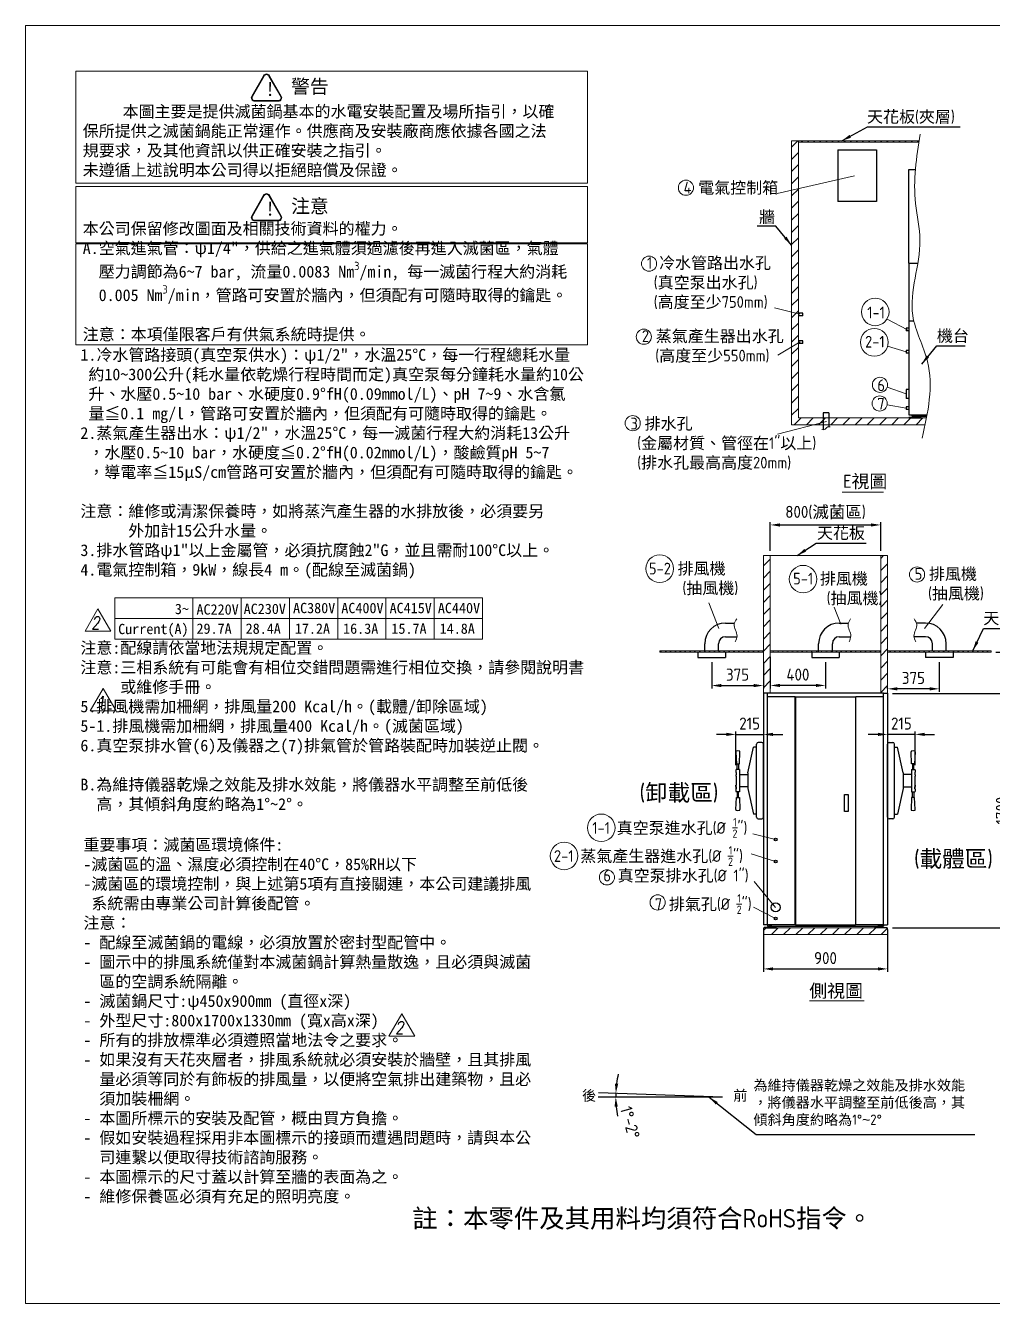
# Model space of a CAD drawing. Header units: millimetres. Extents: x -406921 to 13185, y -22195 to 9270.
# Drawn here: x 0 to 7009, y 0 to 9270 of the extents above; entities that cross this region are included whole.
import ezdxf

# ---------------------------------------------------------------- set-up
doc = ezdxf.new("R2010")
doc.units = ezdxf.units.MM
doc.header["$MEASUREMENT"] = 0
doc.linetypes.add('CENTER2', pattern=[28.575, 19.05, -3.175, 3.175, -3.175])
doc.linetypes.add('HIDDEN', pattern=[9.525, 6.35, -3.175])
doc.layers.get('0').update_dxf_attribs({"lineweight": 25})
for name, color, linetype, lineweight in [('D', 3, 'Continuous', 13), ('F', 7, 'Continuous', 15), ('H', 2, 'HIDDEN', 15), ('S', 4, 'Continuous', 15), ('T', 4, 'Continuous', 15)]:
    doc.layers.add(name, color=color, linetype=linetype, lineweight=lineweight)
doc.styles.get("Standard").update_dxf_attribs({"font": 'KAIU.TTF'})
doc.styles.add('STU25', font='isocp2.shx')
doc.styles.add('Text', font='romans.shx', dxfattribs={"width": 0.8, "oblique": 10})
doc.dimstyles.new('STU25', dxfattribs={"dimscale": 35, "dimtxt": 2.5, "dimasz": 2, "dimexe": 0.6, "dimexo": 1, "dimgap": 1, "dimtad": 1, "dimdsep": 46, "dimtxsty": 'STU25', "dimcen": 2, "dimazin": 2, "dimtfac": 1, "dimtmove": 0, "dimatfit": 3, "dimfxl": 0, "dimtolj": 1, "dimtzin": 0, "dimarcsym": 0})
doc.dimstyles.new('STU25$7', dxfattribs={"dimscale": 35, "dimtxt": 2.5, "dimasz": 2, "dimexe": 1.25, "dimexo": 0.625, "dimgap": 1, "dimtad": 0, "dimdec": 4, "dimdsep": 46, "dimtxsty": 'STU25', "dimcen": 2.5, "dimazin": 2, "dimtfac": 1, "dimtdec": 4, "dimtmove": 0, "dimatfit": 3, "dimfxl": 0, "dimtolj": 1, "dimtzin": 0, "dimarcsym": 0})
pattern_1 = [(45, (223609.99, 23058.05), (-17.6776695, 17.6776695), [])]
pattern_2 = [(45, (223609.99, 23058.05), (-44.194174, 44.194174), [])]

# ---------------------------------------------------------------- blocks, each defined once
blk = doc.blocks.new('*D9')
at = {"layer": 'D', "color": 0, "linetype": 'Continuous', "lineweight": -2}
for start, end in [(167.6431, 172.82155), (178, 180), (185.17845, 190.3569)]:
    blk.add_arc((5053.2, 1497.2), 774.8, start, end, dxfattribs=at)
at = {"layer": 'D', "color": 0}
for points in [[(4272.9, 1595), (4296.1, 1593.1), (4278.9, 1524.2)], [(4293.2, 1427.8), (4269.9, 1426.8), (4278.4, 1497.2)]]:
    blk.add_solid(points, dxfattribs=at)
at = {"layer": 'Defpoints', "color": 0}
for p in [(4152.2, 1497.2), (4152.7, 1528.7), (4278.6, 1515.2), (5053.2, 1497.2), (5053.2, 1497.2)]:
    blk.add_point(p, dxfattribs=at)
at = {"layer": 'D', "color": 0, "insert": (4382, 1312.9), "char_height": 87.5, "attachment_point": 5, "rotation": 285.35673, "style": 'STU25'}
blk.add_mtext('1%%D-2%%D', dxfattribs=at)
blk = doc.blocks.new('*D14')
at = {"layer": 'D', "color": 0, "lineweight": -2}
for p, q in [((7034.1, 4725.3), (7493.1, 4725.3)), ((7472.1, 2795.3), (7472.1, 4655.3)), ((6284.1, 2725.3), (7493.1, 2725.3))]:
    blk.add_line(p, q, dxfattribs=at)
at = {"layer": 'D', "color": 0}
for points in [[(7483.7, 4655.3), (7460.4, 4655.3), (7472.1, 4725.3)], [(7460.4, 2795.3), (7483.7, 2795.3), (7472.1, 2725.3)]]:
    blk.add_solid(points, dxfattribs=at)
at = {"layer": 'Defpoints', "color": 0}
for p in [(6999.1, 4725.3), (7472.1, 4725.3), (6249.1, 2725.3)]:
    blk.add_point(p, dxfattribs=at)
at = {"layer": 'D', "color": 0, "insert": (7383.6, 3725.3), "char_height": 87.5, "attachment_point": 5, "rotation": 90, "style": 'STU25'}
blk.add_mtext('\\A1;{\\f標楷體|b0|i0|c136|p65;室內高度至少}2000{\\f標楷體|b0|i0|c136|p65;以上}', dxfattribs=at)
blk = doc.blocks.new('*D15')
at = {"layer": 'D', "color": 0, "linetype": 'Continuous', "lineweight": -2}
for p, q in [((4974.1, 4651.1), (4974.1, 4461.3)), ((5349.1, 4651.1), (5349.1, 4461.3)), ((5044.1, 4482.3), (5279.1, 4482.3))]:
    blk.add_line(p, q, dxfattribs=at)
at = {"layer": 'D', "color": 0}
for points in [[(5044.1, 4494), (5044.1, 4470.7), (4974.1, 4482.3)], [(5279.1, 4470.7), (5279.1, 4494), (5349.1, 4482.3)]]:
    blk.add_solid(points, dxfattribs=at)
at = {"layer": 'Defpoints', "color": 0}
for p in [(4974.1, 4686.1), (5349.1, 4686.1), (5349.1, 4482.3)]:
    blk.add_point(p, dxfattribs=at)
at = {"layer": 'D', "color": 0, "insert": (5161.6, 4561.1), "char_height": 87.5, "attachment_point": 5, "style": 'STU25'}
blk.add_mtext('\\A1;375', dxfattribs=at)
blk = doc.blocks.new('*D16')
at = {"layer": 'D', "color": 0, "linetype": 'Continuous', "lineweight": -2}
for p, q in [((6624.1, 4651.1), (6624.1, 4437.5)), ((6249.1, 4461.3), (6249.1, 4479.5)), ((6554.1, 4458.5), (6319.1, 4458.5))]:
    blk.add_line(p, q, dxfattribs=at)
at = {"layer": 'D', "color": 0}
for points in [[(6319.1, 4470.2), (6319.1, 4446.8), (6249.1, 4458.5)], [(6554.1, 4446.8), (6554.1, 4470.2), (6624.1, 4458.5)]]:
    blk.add_solid(points, dxfattribs=at)
at = {"layer": 'Defpoints', "color": 0}
for p in [(6624.1, 4686.1), (6249.1, 4458.5), (6249.1, 4426.3)]:
    blk.add_point(p, dxfattribs=at)
at = {"layer": 'D', "color": 0, "insert": (6436.6, 4537.3), "char_height": 87.5, "attachment_point": 5, "style": 'STU25'}
blk.add_mtext('\\A1;375', dxfattribs=at)
blk = doc.blocks.new('*D19')
at = {"layer": 'D', "color": 0, "lineweight": -2}
for p, q in [((5349.1, 2713.3), (5349.1, 2405.6)), ((6249.1, 2713.3), (6249.1, 2405.6)), ((5419.1, 2426.6), (6179.1, 2426.6))]:
    blk.add_line(p, q, dxfattribs=at)
at = {"layer": 'D', "color": 0}
for points in [[(5419.1, 2438.3), (5419.1, 2415), (5349.1, 2426.6)], [(6179.1, 2415), (6179.1, 2438.3), (6249.1, 2426.6)]]:
    blk.add_solid(points, dxfattribs=at)
at = {"layer": 'Defpoints', "color": 0}
for p in [(5349.1, 2748.3), (6249.1, 2748.3), (6249.1, 2426.6)]:
    blk.add_point(p, dxfattribs=at)
at = {"layer": 'D', "color": 0, "insert": (5799.1, 2505.4), "char_height": 87.5, "attachment_point": 5, "style": 'STU25'}
blk.add_mtext('\\A1;900', dxfattribs=at)
blk = doc.blocks.new('*D23')
at = {"layer": 'D', "color": 0, "lineweight": -2}
for p, q in [((5399.1, 4690.3), (5399.1, 4462.1)), ((5799.1, 4651.1), (5799.1, 4462.1)), ((5729.1, 4483.1), (5469.1, 4483.1))]:
    blk.add_line(p, q, dxfattribs=at)
at = {"layer": 'D', "color": 0}
for points in [[(5469.1, 4494.7), (5469.1, 4471.4), (5399.1, 4483.1)], [(5729.1, 4471.4), (5729.1, 4494.7), (5799.1, 4483.1)]]:
    blk.add_solid(points, dxfattribs=at)
at = {"layer": 'Defpoints', "color": 0}
for p in [(5399.1, 4725.3), (5799.1, 4686.1), (5399.1, 4483.1)]:
    blk.add_point(p, dxfattribs=at)
at = {"layer": 'D', "color": 0, "insert": (5599.1, 4561.8), "char_height": 87.5, "attachment_point": 5, "style": 'STU25'}
blk.add_mtext('\\A1;400', dxfattribs=at)
blk = doc.blocks.new('*D24')
at = {"layer": 'D', "color": 0, "lineweight": -2}
for p, q in [((5399.1, 5460.3), (5399.1, 5668.2)), ((6199.1, 5460.3), (6199.1, 5668.2)), ((5469.1, 5647.2), (6129.1, 5647.2))]:
    blk.add_line(p, q, dxfattribs=at)
at = {"layer": 'D', "color": 0}
for points in [[(5469.1, 5658.8), (5469.1, 5635.5), (5399.1, 5647.2)], [(6129.1, 5635.5), (6129.1, 5658.8), (6199.1, 5647.2)]]:
    blk.add_solid(points, dxfattribs=at)
at = {"layer": 'Defpoints', "color": 0}
for p in [(6199.1, 5647.2), (5399.1, 5425.3), (6199.1, 5425.3)]:
    blk.add_point(p, dxfattribs=at)
at = {"layer": 'D', "color": 0, "insert": (5799.5, 5737.3), "char_height": 87.5, "attachment_point": 5, "style": 'STU25'}
blk.add_mtext('\\A1;800({\\f標楷體|b0|i0|c136|p65;滅菌區})', dxfattribs=at)
blk = doc.blocks.new('*D26')
at = {"layer": 'D', "color": 0, "lineweight": -2}
for p, q in [((6284.1, 4425.3), (7177.5, 4425.3)), ((7156.5, 4355.3), (7156.5, 2795.3)), ((6284.1, 2725.3), (7177.5, 2725.3))]:
    blk.add_line(p, q, dxfattribs=at)
at = {"layer": 'D', "color": 0}
for points in [[(7168.2, 4355.3), (7144.8, 4355.3), (7156.5, 4425.3)], [(7144.8, 2795.3), (7168.2, 2795.3), (7156.5, 2725.3)]]:
    blk.add_solid(points, dxfattribs=at)
at = {"layer": 'Defpoints', "color": 0}
for p in [(6249.1, 4425.3), (6249.1, 2725.3), (7156.5, 2725.3)]:
    blk.add_point(p, dxfattribs=at)
at = {"layer": 'D', "color": 0, "insert": (7077.8, 3575.3), "char_height": 87.5, "attachment_point": 5, "rotation": 90, "style": 'STU25'}
blk.add_mtext('\\A1;1700', dxfattribs=at)
blk = doc.blocks.new('*D32')
at = {"layer": 'D', "color": 0, "lineweight": -2}
for p, q in [((5079.1, 4128), (5009.1, 4128)), ((5149.1, 3904.7), (5149.1, 4149)), ((5149.1, 4128), (5349.1, 4128)), ((5349.1, 4128.1), (5349.1, 4107)), ((5419.1, 4128), (5489.1, 4128))]:
    blk.add_line(p, q, dxfattribs=at)
at = {"layer": 'D', "color": 0}
for points in [[(5079.1, 4116.3), (5079.1, 4139.7), (5149.1, 4128)], [(5419.1, 4139.7), (5419.1, 4116.3), (5349.1, 4128)]]:
    blk.add_solid(points, dxfattribs=at)
at = {"layer": 'Defpoints', "color": 0}
for p in [(5349.1, 4163.1), (5349.1, 4128), (5149.1, 3869.7)]:
    blk.add_point(p, dxfattribs=at)
at = {"layer": 'D', "color": 0, "insert": (5249.1, 4206.7), "char_height": 87.5, "attachment_point": 5, "style": 'STU25'}
blk.add_mtext('\\A1;215', dxfattribs=at)
blk = doc.blocks.new('*D33')
at = {"layer": 'D', "color": 0, "lineweight": -2}
for p, q in [((6179.1, 4128), (6109.1, 4128)), ((6249.1, 4128.1), (6249.1, 4107)), ((6449.1, 4128), (6249.1, 4128)), ((6449.1, 3904.7), (6449.1, 4149)), ((6519.1, 4128), (6589.1, 4128))]:
    blk.add_line(p, q, dxfattribs=at)
at = {"layer": 'D', "color": 0}
for points in [[(6179.1, 4116.3), (6179.1, 4139.7), (6249.1, 4128)], [(6519.1, 4139.7), (6519.1, 4116.3), (6449.1, 4128)]]:
    blk.add_solid(points, dxfattribs=at)
at = {"layer": 'Defpoints', "color": 0}
for p in [(6249.1, 4163.1), (6249.1, 4128), (6449.1, 3869.7)]:
    blk.add_point(p, dxfattribs=at)
at = {"layer": 'D', "color": 0, "insert": (6349.1, 4206.7), "char_height": 87.5, "attachment_point": 5, "style": 'STU25'}
blk.add_mtext('\\A1;\\Fisocp2.shx|c1;215', dxfattribs=at)

msp = doc.modelspace()

# ---------------------------------------------------------------- hatches: boundary and pattern name
at = {"layer": 'D'}
h = msp.add_hatch(color=11, dxfattribs=at)
edge = h.paths.add_edge_path()
edge.add_ellipse((1661.545, 7878.413), major_axis=(25, 0), ratio=1, start_angle=149.9999999, end_angle=270)
edge.add_line((1661.545, 7853.413), (1832.263, 7853.413))
edge.add_ellipse((1832.263, 7878.413), major_axis=(25, 0), ratio=1, start_angle=270, end_angle=389.9999999)
edge.add_line((1853.914, 7890.913), (1768.555, 8038.759))
edge.add_ellipse((1746.904, 8026.259), major_axis=(25, 0), ratio=1, start_angle=30, end_angle=150)
edge.add_line((1725.253, 8038.759), (1639.894, 7890.913))
edge = h.paths.add_edge_path(flags=16)
edge.add_ellipse((1661.545, 7878.413), major_axis=(20, 0), ratio=1, start_angle=149.9999999, end_angle=270)
edge.add_line((1661.545, 7858.413), (1832.263, 7858.413))
edge.add_ellipse((1832.263, 7878.413), major_axis=(20, 0), ratio=1, start_angle=270, end_angle=389.9999999)
edge.add_line((1849.583, 7888.413), (1764.224, 8036.259))
edge.add_ellipse((1746.904, 8026.259), major_axis=(20, 0), ratio=1, start_angle=30, end_angle=150)
edge.add_line((1729.583, 8036.259), (1644.224, 7888.413))
at = {"layer": 'H', "ltscale": 5}
h = msp.add_hatch(dxfattribs=at)
h.set_pattern_fill('ANSI31', color=256, scale=500, style=0)
h.set_pattern_definition([(45, (223609.99, 22533.03), (-44.194174, 44.194174), [])])
h.paths.add_polyline_path([(5602.847, 6423.864), (5602.847, 8423.864), (5602.847, 8433.864), (5552.847, 8433.864), (5552.847, 6373.864), (6521.124, 6373.864), (6531.075, 6423.864)])
at = {"layer": 'H'}
h = msp.add_hatch(dxfattribs=at)
h.set_pattern_fill('ANSI31', color=256, scale=250, angle=90, style=0)
h.set_pattern_definition([(135, (228864.647, 18803.33), (-22.097087, -22.097087), [])])
edge = h.paths.add_edge_path()
edge.add_spline(control_points=[(6475.237, 8423.864), (6475.747, 8427.197), (6476.261, 8430.53), (6476.776, 8433.864)], knot_values=[84.74449418, 84.74449418, 84.74449418, 84.74449418, 94.74380875, 94.74380875, 94.74380875, 94.74380875], degree=3, periodic=0)
edge.add_line((6476.776, 8433.864), (5602.847, 8433.864))
edge.add_line((5602.847, 8433.864), (5602.847, 8423.864))
edge.add_line((5602.847, 8423.864), (6475.237, 8423.864))
at = {"layer": 'H', "ltscale": 5}
h = msp.add_hatch(dxfattribs=at)
h.set_pattern_fill('ANSI31', color=256, scale=500, style=0)
h.set_pattern_definition(pattern_2)
h.paths.add_polyline_path([(5399.08, 5425.28), (5349.08, 5425.28), (5349.08, 4426.28), (5399.08, 4426.28)])
h = msp.add_hatch(dxfattribs=at)
h.set_pattern_fill('ANSI31', color=256, scale=500, style=0)
h.set_pattern_definition(pattern_2)
h.paths.add_polyline_path([(6249.08, 5425.28), (6199.08, 5425.28), (6199.08, 4426.28), (6249.08, 4426.28)])
at = {"layer": 'H'}
h = msp.add_hatch(dxfattribs=at)
h.set_pattern_fill('ANSI31', color=256, scale=200, style=0)
h.set_pattern_definition(pattern_1)
h.paths.add_polyline_path([(5349.08, 4735.28), (4599.08, 4735.28), (4599.08, 4725.28), (5349.08, 4725.28)])
h = msp.add_hatch(dxfattribs=at)
h.set_pattern_fill('ANSI31', color=256, scale=200, style=0)
h.set_pattern_definition(pattern_1)
edge = h.paths.add_edge_path()
edge.add_line((6199.08, 4725.28), (6199.08, 4735.28))
edge.add_line((5399.08, 4728.55), (5399.08, 4735.28))
edge.add_line((6199.08, 4735.28), (5399.08, 4735.28))
edge.add_line((6199.08, 4725.28), (5399.08, 4725.28))
h = msp.add_hatch(dxfattribs=at)
h.set_pattern_fill('ANSI31', color=256, scale=200, style=0)
h.set_pattern_definition(pattern_1)
h.paths.add_polyline_path([(6249.08, 4735.28), (6999.08, 4735.28), (6999.08, 4725.28), (6249.08, 4725.28)])
at = {"layer": 'H', "ltscale": 5}
h = msp.add_hatch(dxfattribs=at)
h.set_pattern_fill('ANSI31', color=256, scale=500, style=0)
h.set_pattern_definition([(45, (223490.68, 11013.354), (-44.194174, 44.194174), [])])
h.paths.add_polyline_path([(6249.08, 2675.28), (6249.08, 2725.28), (5349.08, 2725.28), (5349.08, 2675.28)])

# ---------------------------------------------------------------- linework, layer by layer
for p, q in [((5888.211, 8367.576), (5888.211, 7993.706)), ((6402.847, 7546.864), (6402.847, 8226.864)), ((6402.847, 8226.864), (6450.765, 8226.864)), ((6402.847, 7546.864), (6402.847, 7126.864)), ((6402.847, 7546.864), (6468.563, 7546.864)), ((6382.847, 7074.864), (6382.847, 7054.864)), ((6402.847, 7074.864), (6382.847, 7074.864)), ((6402.847, 7054.864), (6382.847, 7054.864)), ((6402.847, 7126.864), (6402.847, 6446.864)), ((6402.847, 7126.864), (6439.8, 7126.864)), ((6402.847, 7126.864), (6439.8, 7126.864)), ((6382.847, 6913.864), (6382.847, 6893.864)), ((6402.847, 6913.864), (6382.847, 6913.864)), ((6402.847, 6893.864), (6382.847, 6893.864)), ((6382.847, 6630.864), (6382.847, 6563.864)), ((6402.847, 6630.864), (6382.847, 6630.864)), ((6402.847, 6563.864), (6382.847, 6563.864)), ((6402.847, 6503.864), (6382.847, 6503.864)), ((6382.847, 6503.864), (6382.847, 6483.864)), ((6402.847, 6483.864), (6382.847, 6483.864)), ((6402.847, 6446.864), (6535.327, 6446.864)), ((6427.847, 6436.864), (6427.847, 6446.864)), ((6427.847, 6436.864), (6533.507, 6436.864)), ((6467.847, 6436.864), (6467.847, 6446.864)), ((5349.08, 4426.28), (5349.08, 2746.28)), ((5379.08, 4426.28), (5349.08, 4426.28)), ((5379.08, 4401.28), (5379.08, 4426.28)), ((6219.08, 4426.28), (5379.08, 4426.28)), ((5379.08, 2746.28), (5379.08, 4401.28)), ((5579.08, 4401.28), (5379.08, 4401.28)), ((5579.08, 2746.28), (5579.08, 4401.28)), ((5580.58, 4401.28), (5580.58, 2746.28)), ((5580.58, 4401.28), (6017.58, 4401.28)), ((6017.58, 4401.28), (6017.58, 2746.28)), ((6019.08, 2746.28), (6019.08, 4401.28)), ((6219.08, 4401.28), (6019.08, 4401.28)), ((6219.08, 4401.28), (6219.08, 4426.28)), ((6219.08, 4426.28), (6249.08, 4426.28)), ((6219.08, 2746.28), (6219.08, 4401.28)), ((6249.08, 4426.28), (6249.08, 2746.28)), ((5237.08, 3849.78), (5277.91, 4035.73)), ((5299.08, 4035.73), (5277.91, 4035.73)), ((5299.08, 3526.78), (5299.08, 4057.78)), ((5337.08, 4069.78), (5311.08, 4069.78)), ((5349.08, 3526.78), (5349.08, 4057.78)), ((6249.08, 3526.78), (6249.08, 4057.78)), ((6261.08, 4069.78), (6287.08, 4069.78)), ((6299.08, 3526.78), (6299.08, 4057.78)), ((6299.08, 4035.73), (6319.08, 4035.73)), ((6299.08, 4035.73), (6320.251, 4035.73)), ((6361.08, 3849.78), (6320.251, 4035.73)), ((5149.746, 3869.78), (5149.746, 3853.28)), ((5149.746, 3834.78), (5149.746, 3824.78)), ((5150.746, 3852.28), (5150.746, 3835.78)), ((5150.746, 3823.78), (5150.746, 3760.78)), ((5175.746, 3872.28), (5152.246, 3872.28)), ((5175.746, 3872.28), (5175.746, 3712.28)), ((5237.08, 3849.78), (5237.08, 3734.78)), ((6361.08, 3849.78), (6361.08, 3734.78)), ((6422.415, 3872.28), (6445.915, 3872.28)), ((6422.415, 3872.28), (6422.415, 3712.28)), ((6447.415, 3852.28), (6447.415, 3835.78)), ((6447.415, 3823.78), (6447.415, 3760.78)), ((6448.415, 3869.78), (6448.415, 3853.28)), ((6448.415, 3834.78), (6448.415, 3824.78)), ((5149.746, 3759.78), (5149.746, 3749.78)), ((5149.746, 3749.78), (5149.746, 3759.78)), ((5149.746, 3731.28), (5149.746, 3714.78)), ((5150.746, 3732.28), (5150.746, 3748.78)), ((5150.746, 3748.78), (5150.746, 3732.28)), ((5175.746, 3712.28), (5152.246, 3712.28)), ((5237.08, 3734.78), (5277.91, 3548.83)), ((6361.08, 3734.78), (6320.251, 3548.83)), ((6422.415, 3712.28), (6445.915, 3712.28)), ((6447.415, 3748.78), (6447.415, 3732.28)), ((6447.415, 3732.28), (6447.415, 3748.78)), ((6448.415, 3749.78), (6448.415, 3759.78)), ((6448.415, 3759.78), (6448.415, 3749.78)), ((6448.415, 3731.28), (6448.415, 3714.78)), ((5936.607, 3567.593), (5936.607, 3692.593)), ((5936.607, 3692.593), (5963.607, 3692.593)), ((5963.607, 3692.593), (5963.607, 3567.593)), ((5299.08, 3548.83), (5277.91, 3548.83)), ((5963.607, 3567.593), (5936.607, 3567.593)), ((6299.08, 3548.83), (6320.251, 3548.83)), ((5311.08, 3514.78), (5337.08, 3514.78)), ((6287.08, 3514.78), (6261.08, 3514.78)), ((5379.08, 2746.28), (5349.08, 2746.28)), ((5579.08, 2746.28), (5379.08, 2746.28)), ((5580.58, 2746.28), (6017.58, 2746.28)), ((6219.08, 2746.28), (6019.08, 2746.28)), ((6179.08, 2746.28), (6219.08, 2746.28)), ((6219.08, 2746.28), (6249.08, 2746.28))]:
    msp.add_line(p, q)
at = {"linetype": 'Continuous'}
for p, q in [((5635.222, 7183.864), (5602.847, 7183.864)), ((5635.222, 7163.864), (5602.847, 7163.864)), ((5635.222, 7163.864), (5635.222, 7183.864)), ((5635.222, 6983.864), (5602.847, 6983.864)), ((5635.222, 6963.864), (5602.847, 6963.864)), ((5635.222, 6963.864), (5635.222, 6983.864)), ((5822.847, 6460.981), (5782.847, 6460.981)), ((5782.847, 6460.981), (5782.847, 6337.724)), ((5822.847, 6460.981), (5822.847, 6359.557)), ((6492.347, 6426.864), (6403.347, 6426.864)), ((6403.347, 6426.864), (6403.347, 6423.864)), ((6403.347, 6423.864), (6492.347, 6423.864)), ((6461.126, 6436.864), (6434.568, 6436.864)), ((6434.568, 6436.864), (6434.568, 6426.864)), ((6441.207, 6436.864), (6441.207, 6426.864)), ((6454.486, 6436.864), (6454.486, 6426.864)), ((6461.126, 6426.864), (6461.126, 6436.864)), ((6492.347, 6423.864), (6492.347, 6426.864)), ((5074.08, 4936.029), (5140.001, 4936.029)), ((5899.08, 4936.029), (5965.001, 4936.029)), ((6524.08, 4936.029), (6458.16, 4936.029)), ((5074.08, 4836.029), (5157.375, 4836.029)), ((5899.08, 4836.029), (5982.375, 4836.029)), ((6524.08, 4836.029), (6440.786, 4836.029)), ((4924.08, 4735.28), (4924.08, 4786.029)), ((5024.08, 4735.28), (5024.08, 4786.029)), ((5749.08, 4725.28), (5749.08, 4786.029)), ((5849.08, 4725.28), (5849.08, 4786.029)), ((6574.08, 4735.28), (6574.08, 4786.029)), ((6674.08, 4735.28), (6674.08, 4786.029)), ((4874.08, 4725.28), (4874.08, 4686.137)), ((4874.08, 4686.137), (5074.08, 4686.137)), ((5074.08, 4725.28), (5074.08, 4686.137)), ((5699.08, 4725.28), (5699.08, 4686.137)), ((5699.08, 4686.137), (5899.08, 4686.137)), ((5899.08, 4725.28), (5899.08, 4686.137)), ((6524.08, 4725.28), (6524.08, 4686.137)), ((6724.08, 4686.137), (6524.08, 4686.137)), ((6724.08, 4725.28), (6724.08, 4686.137)), ((5148.996, 4002.518), (5153.496, 3915.518)), ((5174.496, 3915.518), (5178.996, 4002.518)), ((6423.665, 3915.518), (6419.165, 4002.518)), ((6449.165, 4002.518), (6444.665, 3915.518)), ((5153.496, 3915.518), (5174.496, 3915.518)), ((5159.246, 3872.28), (5159.246, 3915.518)), ((5168.746, 3915.518), (5168.746, 3872.28)), ((6444.665, 3915.518), (6423.665, 3915.518)), ((6429.415, 3915.518), (6429.415, 3872.28)), ((6438.915, 3872.28), (6438.915, 3915.518)), ((5175.746, 3837.28), (5237.08, 3837.28)), ((6422.415, 3837.28), (6361.08, 3837.28)), ((5159.246, 3712.28), (5159.246, 3669.043)), ((5168.746, 3669.043), (5168.746, 3712.28)), ((5237.08, 3747.28), (5175.746, 3747.28)), ((6361.08, 3747.28), (6422.415, 3747.28)), ((6429.415, 3669.043), (6429.415, 3712.28)), ((6438.915, 3712.28), (6438.915, 3669.043)), ((5148.996, 3582.043), (5153.496, 3669.043)), ((5153.496, 3669.043), (5174.496, 3669.043)), ((5174.496, 3669.043), (5178.996, 3582.043)), ((6423.665, 3669.043), (6419.165, 3582.043)), ((6444.665, 3669.043), (6423.665, 3669.043)), ((6449.165, 3582.043), (6444.665, 3669.043)), ((5354.58, 2728.28), (5354.58, 2725.28)), ((5443.58, 2728.28), (5354.58, 2728.28)), ((5354.58, 2725.28), (5443.58, 2725.28)), ((5379.08, 2746.28), (5379.08, 2736.28)), ((5379.08, 2736.28), (5419.08, 2736.28)), ((5409.473, 2736.28), (5388.688, 2736.28)), ((5388.688, 2736.28), (5388.688, 2728.28)), ((5393.884, 2736.28), (5393.884, 2728.28)), ((5404.277, 2736.28), (5404.277, 2728.28)), ((5409.473, 2728.28), (5409.473, 2736.28)), ((5412.369, 2728.28), (5409.473, 2731.177)), ((5419.08, 2736.28), (6179.08, 2736.28)), ((5443.58, 2725.28), (5443.58, 2728.28)), ((6154.58, 2725.28), (6154.58, 2728.28)), ((6154.58, 2728.28), (6243.58, 2728.28)), ((6243.58, 2725.28), (6154.58, 2725.28)), ((6179.08, 2736.28), (6219.08, 2736.28)), ((6185.792, 2728.28), (6188.688, 2731.177)), ((6188.688, 2736.28), (6209.473, 2736.28)), ((6188.688, 2728.28), (6188.688, 2736.28)), ((6193.884, 2736.28), (6193.884, 2728.28)), ((6204.277, 2736.28), (6204.277, 2728.28)), ((6209.473, 2736.28), (6209.473, 2728.28)), ((6219.08, 2746.28), (6219.08, 2736.28)), ((6243.58, 2728.28), (6243.58, 2725.28)), ((5053.175, 1497.207), (4152.175, 1497.207)), ((5053.175, 1497.207), (4152.724, 1528.651))]:
    msp.add_line(p, q, dxfattribs=at)
at = {"linetype": 'CENTER2'}
for p, q in [((6434.568, 6430.144), (6431.287, 6426.864)), ((6461.126, 6430.144), (6464.406, 6426.864))]:
    msp.add_line(p, q, dxfattribs=at)
at = {"linetype": 'Continuous'}
msp.add_lwpolyline([(5888.211, 8367.576), (6168.417, 8367.576), (6168.417, 7993.706), (5888.211, 7993.706)], dxfattribs=at)
for centre, radius in [((5437.817, 3366.28), 10), ((5437.817, 3206.28), 10), ((5437.817, 2873.28), 33.5), ((5437.817, 2793.28), 10)]:
    msp.add_circle(centre, radius)
for centre, radius, start, end in [((5074.08, 4786.029), 150, 90, 180), ((5899.08, 4786.029), 150, 90, 180), ((6524.08, 4786.029), 150, 0, 90), ((5074.08, 4786.029), 50, 90, 180), ((5899.08, 4786.029), 50, 90, 180), ((6524.08, 4786.029), 50, 0, 90), ((5154.003, 4002.518), 5.007, 101.3528854, 185.9218723), ((5163.996, 3952.745), 55.773, 78.6471146, 101.3528854), ((5173.99, 4002.518), 5.007, 0, 78.6471146), ((6424.171, 4002.518), 5.007, 101.3528854, 180), ((6434.165, 3952.745), 55.773, 78.6471146, 101.3528854), ((6444.158, 4002.518), 5.007, 354.0781277, 78.6471146), ((5154.003, 3582.043), 5.007, 174.0781277, 258.6471146), ((5163.996, 3631.815), 55.773, 258.6471146, 281.3528854), ((5173.99, 3582.043), 5.007, 281.3528854, 360), ((6424.171, 3582.043), 5.007, 180, 258.6471146), ((6434.165, 3631.815), 55.773, 258.6471146, 281.3528854), ((6444.158, 3582.043), 5.007, 281.3528854, 5.9218723)]:
    msp.add_arc(centre, radius, start, end, dxfattribs=at)
for centre, radius, start, end in [((5311.08, 4057.78), 12, 90, 180), ((5337.08, 4057.78), 12, 0, 90), ((6261.08, 4057.78), 12, 90, 180), ((6287.08, 4057.78), 12, 0, 90), ((5152.246, 3869.78), 2.5, 90, 180), ((5150.746, 3853.28), 1, 180, 270), ((5150.746, 3834.78), 1, 90, 180), ((5150.746, 3824.78), 1, 180, 270), ((6445.915, 3869.78), 2.5, 0, 90), ((6447.415, 3853.28), 1, 270, 0), ((6447.415, 3834.78), 1, 0, 90), ((6447.415, 3824.78), 1, 270, 0), ((5150.746, 3759.78), 1, 90, 180), ((5150.746, 3749.78), 1, 180, 270), ((5150.746, 3731.28), 1, 90, 180), ((5152.246, 3714.78), 2.5, 180, 270), ((6445.915, 3714.78), 2.5, 270, 0), ((6447.415, 3759.78), 1, 0, 90), ((6447.415, 3749.78), 1, 270, 0), ((6447.415, 3731.28), 1, 0, 90), ((5311.08, 3526.78), 12, 180, 270), ((5337.08, 3526.78), 12, 270, 0), ((6261.08, 3526.78), 12, 180, 270), ((6287.08, 3526.78), 12, 270, 0)]:
    msp.add_arc(centre, radius, start, end)
at = {"layer": 'D', "color": 11}
for p, q in [((1725.253, 8906.485), (1639.894, 8758.639)), ((1729.583, 8903.985), (1644.224, 8756.139)), ((1764.224, 8903.985), (1849.583, 8756.139)), ((1768.555, 8906.485), (1853.914, 8758.639)), ((1661.545, 8726.139), (1832.263, 8726.139)), ((1661.545, 8721.139), (1832.263, 8721.139)), ((1725.253, 8038.759), (1639.894, 7890.913)), ((1729.583, 8036.259), (1644.224, 7888.413)), ((1764.224, 8036.259), (1849.583, 7888.413)), ((1768.555, 8038.759), (1853.914, 7890.913)), ((1661.545, 7858.413), (1832.263, 7858.413)), ((1661.545, 7853.413), (1832.263, 7853.413))]:
    msp.add_line(p, q, dxfattribs=at)
at = {"layer": 'D'}
for p, q in [((6008.967, 8179.597), (5448.617, 8051.145)), ((5612.461, 7175.35), (5429.217, 7222.621)), ((6245.242, 7140.91), (6393.909, 7061.66)), ((5614.652, 6974.609), (5453.93, 6878.645)), ((6249.042, 6943.676), (6382.847, 6903.864)), ((6246.148, 6645.853), (6382.847, 6597.364)), ((6245.964, 6518.56), (6382.847, 6493.864)), ((5807.299, 6397.218), (5451.855, 6306.976)), ((5920.623, 5885.902), (6219.051, 5885.902)), ((647.591, 5118.057), (3312.93, 5118.057)), ((647.591, 5118.057), (647.591, 4818.057)), ((1212.93, 5118.057), (1212.93, 4818.057)), ((1562.93, 5118.057), (1562.93, 4818.057)), ((1912.93, 5118.057), (1912.93, 4818.057)), ((2262.93, 5118.057), (2262.93, 4818.057)), ((2612.93, 5118.057), (2612.93, 4818.057)), ((2962.93, 5118.057), (2962.93, 4818.057)), ((3312.93, 5118.057), (3312.93, 4818.057)), ((5026.792, 4895.445), (4954.063, 5081.243)), ((647.591, 4968.057), (3312.93, 4968.057)), ((647.591, 4818.057), (3312.93, 4818.057)), ((5272.061, 3406.312), (5437.817, 3366.28)), ((5437.817, 3206.28), (5259.521, 3262.528)), ((5280.863, 3061.082), (5437.817, 2873.28)), ((5437.817, 2793.28), (5277.42, 2874.986)), ((5682.694, 2194.238), (6079.658, 2194.238))]:
    msp.add_line(p, q, dxfattribs=at)
at = {"layer": 'D', "linetype": 'Continuous'}
for p, q in [((5909.431, 4928.077), (5862.311, 5051.406)), ((6516.873, 4896.905), (6649.027, 5070.299))]:
    msp.add_line(p, q, dxfattribs=at)
at = {"layer": 'D', "color": 11}
for points in [[(363.66, 8939.156), (4073.835, 8939.973), (4073.835, 8126.562), (363.66, 8126.562)], [(363.66, 8103.087), (4073.835, 8103.087), (4073.835, 7694.7), (363.66, 7694.701)], [(363.66, 7686.475), (4073.835, 7686.475), (4073.835, 6955.065), (363.66, 6955.065)]]:
    msp.add_lwpolyline(points, close=True, dxfattribs=at)
at = {"layer": 'D'}
for centre, radius in [((4787.416, 8093.609), 55), ((4519.953, 7542.725), 55), ((6159.556, 7192.465), 100), ((4482.322, 7012.704), 55), ((6153.195, 6972.194), 100), ((6194.135, 6663.731), 55), ((6191.838, 6528.325), 55), ((4401.611, 6385.385), 55), ((4597.254, 5330.117), 100), ((5636.712, 5254.215), 100), ((6462.774, 5288.023), 55), ((4173.603, 3450.434), 100), ((3904.16, 3246.333), 100), ((4214.572, 3090.858), 55), ((4582.224, 2909.032), 55)]:
    msp.add_circle(centre, radius, dxfattribs=at)
at = {"layer": 'D', "color": 11}
for centre, radius, start, end in [((1746.904, 8893.985), 25, 30, 150), ((1746.904, 8893.985), 20, 30, 150), ((1661.545, 8746.139), 25, 149.9999999, 270), ((1661.545, 8746.139), 20, 149.9999999, 270), ((1832.263, 8746.139), 25, 270, 29.9999999), ((1832.263, 8746.139), 20, 270, 29.9999999), ((1746.904, 8026.259), 25, 30, 150), ((1746.904, 8026.259), 20, 30, 150), ((1661.545, 7878.413), 25, 149.9999999, 270), ((1661.545, 7878.413), 20, 149.9999999, 270), ((1832.263, 7878.413), 25, 270, 29.9999999), ((1832.263, 7878.413), 20, 270, 29.9999999)]:
    msp.add_arc(centre, radius, start, end, dxfattribs=at)
at = {"layer": 'D'}
for points in [[(5772.183, 6338.864), (5790.512, 6338.864), (5816.917, 6358.733), (5832.14, 6358.733)], [(5156.315, 4965.606), (5138.053, 4927.701), (5157.72, 4841.363), (5145.077, 4799.247)], [(5981.315, 4965.606), (5963.053, 4927.701), (5982.72, 4841.363), (5970.077, 4799.247)], [(6441.846, 4965.606), (6460.108, 4927.701), (6440.441, 4841.363), (6453.084, 4799.247)]]:
    msp.add_spline(points, degree=3, dxfattribs=at)
at = {"layer": 'F', "color": 6}
msp.add_lwpolyline([(0, 9270), (0, 0), (13185, 0), (13185, 9270)], close=True, dxfattribs=at)
msp.add_lwpolyline([(0, 9270), (0, 0), (13185, 0), (13185, 9270)], close=True, dxfattribs=at)
at = {"layer": 'F', "color": 7}
for points in [[(525.038, 5037.711), (431.548, 4875.781), (618.529, 4875.781)], [(562.375, 4460.206), (468.884, 4298.276), (655.866, 4298.276)], [(2728.034, 2101.68), (2634.543, 1939.749), (2821.525, 1939.749)]]:
    msp.add_lwpolyline(points, close=True, dxfattribs=at)
at = {"layer": 'S', "linetype": 'Continuous'}
for p, q in [((5552.847, 6373.864), (5552.847, 8433.864)), ((6476.776, 8433.864), (5552.847, 8433.864)), ((5602.847, 6423.864), (5602.847, 8423.864)), ((6475.237, 8423.864), (5602.847, 8423.864)), ((5602.847, 6423.864), (6531.075, 6423.864)), ((5552.847, 6373.864), (6521.124, 6373.864)), ((6249.08, 5425.28), (5349.08, 5425.28)), ((5349.08, 5425.28), (5349.08, 4426.28)), ((5399.08, 4426.28), (5399.08, 5425.28)), ((6199.08, 4426.28), (6199.08, 5425.28)), ((6249.08, 5425.28), (6249.08, 4426.28)), ((5349.08, 4735.28), (4599.08, 4735.28)), ((6199.08, 4735.28), (5399.08, 4735.28)), ((6999.08, 4735.28), (6249.08, 4735.28)), ((5349.08, 4725.28), (4599.08, 4725.28)), ((6199.08, 4725.28), (5399.08, 4725.28)), ((6999.08, 4725.28), (6249.08, 4725.28)), ((5349.08, 2725.28), (6249.08, 2725.28)), ((5349.08, 2675.28), (6249.08, 2675.28))]:
    msp.add_line(p, q, dxfattribs=at)
at = {"layer": 'S'}
for p, q in [((5602.847, 8433.864), (5602.847, 8423.864)), ((4599.08, 4735.28), (4599.08, 4725.28)), ((6999.08, 4735.28), (6999.08, 4725.28)), ((5349.08, 2675.28), (5349.08, 2725.28)), ((6249.08, 2675.28), (6249.08, 2725.28))]:
    msp.add_line(p, q, dxfattribs=at)
msp.add_spline([(6484.4, 8483.165), (6451.429, 7978.327), (6483.791, 7713.029), (6432.012, 7166.257), (6538.806, 6833.017), (6499.924, 6275.679)], degree=3, dxfattribs=at)

# ---------------------------------------------------------------- texts
at = {"insert": (2803.337, 685.321), "char_height": 135.00867, "attachment_point": 1, "style": 'STU25'}
msp.add_mtext('{\\f標楷體|b0|i0|c136|p65;註：本零件及其用料均須符合}RoHS{\\f標楷體|b0|i0|c136|p65;指令。}', dxfattribs=at)
at = {"layer": 'D', "color": 11, "attachment_point": 1, "style": 'STU25'}
for s, insert, char_height in [('{\\f標楷體|b0|i0|c136|p65;!}', (1738.593, 8859.255), 100), ('{\\f標楷體|b0|i0|c136|p65;警告}', (1925.106, 8878.623), 100), ('{\\C3;4 \\f標楷體|b0|i0|c136|p65;電氣控制箱}', (4770.519, 8136.252), 85), ('{\\f標楷體|b0|i0|c136|p65;!}', (1738.593, 7991.529), 100), ('{\\f標楷體|b0|i0|c136|p65;注意}', (1925.106, 8010.898), 100), ('{\\C3;1 \\f標楷體|b0|i0|c136|p65;冷水管路出水孔\\P\\Fisocp2.shx; (\\f標楷體|b0|i0|c136|p65;真空泵出水孔\\Fisocp2.shx;)\\P (\\f標楷體|b0|i0|c136|p65;高度至少\\Fisocp2.shx;750mm)}', (4505.259, 7590.608), 85), ('{\\C3;1-1}', (6101.217, 7231.092), 85), ('{\\C3;2 \\f標楷體|b0|i0|c136|p65;蒸氣產生器出水孔\\P\\Fisocp2.shx;  (\\f標楷體|b0|i0|c136|p65;高度至少\\Fisocp2.shx;550mm)}', (4467.88, 7060.026), 85), ('{\\C3;2-1}', (6085.995, 7018.976), 85), ('{\\C3;6}', (6175.137, 6703.151), 85), ('{\\C3;7}', (6174.964, 6569.32), 85), ('{\\C3;3 \\f標楷體|b0|i0|c136|p65;排水孔\\P\\Fisocp2.shx; (\\f標楷體|b0|i0|c136|p65;金屬材質、管徑在\\Fisocp2.shx;1"\\f標楷體|b0|i0|c136|p65;以上\\Fisocp2.shx;)\\P (\\f標楷體|b0|i0|c136|p65;排水孔最高高度\\Fisocp2.shx;20mm)}', (4385.239, 6425.221), 85), ('{\\C3;5-2 \\f標楷體|b0|i0|c136|p65;排風機\\P\\Fisocp2.shx;     (\\f標楷體|b0|i0|c136|p65;抽風機\\Fisocp2.shx;)}', (4518.876, 5373.678), 85), ('{\\C3;5-1 \\f標楷體|b0|i0|c136|p65;排風機\\P\\Fisocp2.shx;     (\\f標楷體|b0|i0|c136|p65;抽風機\\Fisocp2.shx;)}', (5564.269, 5300.54), 85), ('{\\C3;5 \\f標楷體|b0|i0|c136|p65;排風機\\P\\Fisocp2.shx;  (\\f標楷體|b0|i0|c136|p65;抽風機\\Fisocp2.shx;)}', (6445.204, 5334.865), 85), ('{\\f標楷體|b0|i0|c136|p65;3~}', (1082.266, 5075.451), 75), ('{\\f標楷體|b0|i0|c136|p65;AC220V}', (1239.057, 5072.093), 75), ('{\\f標楷體|b0|i0|c136|p65;AC230V}', (1581.174, 5076.107), 75), ('{\\f標楷體|b0|i0|c136|p65;AC380V}', (1939.057, 5082.292), 75), ('{\\f標楷體|b0|i0|c136|p65;AC400V}', (2289.057, 5082.292), 75), ('{\\f標楷體|b0|i0|c136|p65;AC415V}', (2639.057, 5082.292), 75), ('{\\f標楷體|b0|i0|c136|p65;AC440V}', (2989.057, 5082.292), 75), ('{\\f標楷體|b0|i0|c136|p65;Current(A)}', (671.399, 4930.068), 75), ('{\\f標楷體|b0|i0|c136|p65;29.7A}', (1238.941, 4932.738), 75), ('{\\f標楷體|b0|i0|c136|p65;28.4A}', (1595.405, 4932.738), 75), ('{\\f標楷體|b0|i0|c136|p65;17.2A}', (1951.961, 4932.738), 75), ('{\\f標楷體|b0|i0|c136|p65;16.3A}', (2301.961, 4932.738), 75), ('{\\f標楷體|b0|i0|c136|p65;15.7A}', (2651.961, 4932.738), 75), ('{\\f標楷體|b0|i0|c136|p65;14.8A}', (3001.961, 4932.738), 75), ('\\A1;{\\C3;1-1 \\f標楷體|b0|i0|c136|p65;真空泵進水孔\\Fisocp2.shx;(%%c \\H0.7x;\\S1/2;\\H1.429x;")}', (4108.283, 3520.959), 85), ('\\A1;{\\C3;2-1 \\f標楷體|b0|i0|c136|p65;蒸氣產生器進水孔\\Fisocp2.shx;(%%c \\H0.7x;\\S1/2;\\H1.429x;")}', (3830.557, 3317.047), 85), ('{\\C3;6 \\f標楷體|b0|i0|c136|p65;真空泵排水孔\\Fisocp2.shx;(%%c 1")}', (4188.497, 3146.59), 85), ('\\A1;{\\C3;7 \\f標楷體|b0|i0|c136|p65;排氣孔\\Fisocp2.shx;(%%c \\H0.7x;\\S1/2;\\H1.429x;")}', (4561.859, 2968.602), 85)]:
    msp.add_mtext(s, dxfattribs=dict(at, insert=insert, char_height=char_height))
at = {"layer": 'D', "color": 11, "attachment_point": 1}
for s, insert, char_height in [('\\A1;\\P     本圖主要是提供滅菌鍋基本的水電安裝配置及場所指引，以確\\P保所提供之滅菌鍋能正常運作。供應商及安裝廠商應依據各國之法\\P規要求，及其他資訊以供正確安裝之指引。\\P未遵循上述說明本公司得以拒絕賠償及保證。\\P\\P\\P本公司保留修改圖面及相關技術資料的權力。\\PA.空氣進氣管：{\\f細明體|b0|i0|c136|p48;ψ}1/4"，供給之進氣體須過濾後再進入滅菌區，氣體\\P  壓力調節為6~7 bar, 流量0.0083 Nm{\\Fisocp2.shx;\\H0.7x;\\S3^ ;}/min, 每一滅菌行程大約消耗\\P  0.005 Nm{\\Fisocp2.shx;\\H0.7x;\\S3^ ;}/min，管路可安置於牆內，但須配有可隨時取得的鑰匙。\\P\\P注意：本項僅限客戶有供氣系統時提供。', (414.35, 8831.328), 85), ('{\\C3;天花板\\Fisocp2.shx;(\\f標楷體|b0|i0|c136|p65;夾層\\Fisocp2.shx;)}', (6100.17, 8651.117), 85), ('{\\C3;牆}', (5317.522, 7924.718), 85), ('{\\C3;機台}', (6607.169, 7061.935), 85), ('1.冷水管路接頭(真空泵供水)：{\\f細明體|b0|i0|c136|p48;ψ}1/2"，水溫25%%DC，每一行程總耗水量\\P 約10~300公升(耗水量依乾燥行程時間而定)真空泵每分鐘耗水量約10公\\P 升、水壓0.5~10 bar、水硬度0.9%%DfH(0.09mmol/L)、pH 7~9、水含氯\\P 量≦0.1 mg/l，管路可安置於牆內，但須配有可隨時取得的鑰匙。\\P2.蒸氣產生器出水：{\\f細明體|b0|i0|c136|p48;ψ}1/2"，水溫25%%DC，每一滅菌行程大約消耗13公升\\P ，水壓0.5~10 bar，水硬度≦0.2%%DfH(0.02mmol/L)，酸鹼質pH 5~7\\P ，導電率≦15μS/cm管路可安置於牆內，但須配有可隨時取得的鑰匙。\\P\\P注意：維修或清潔保養時，如將蒸汽產生器的水排放後，必須要另\\P      外加計15公升水量。\\P3.排水管路{\\f細明體|b0|i0|c136|p48;ψ}1"以上金屬管，必須抗腐蝕2"G，並且需耐100%%DC以上。 \\P4.電氣控制箱，9kW，線長4 m。(配線至滅菌鍋) \\P\\P\\P\\P注意:配線請依當地法規規定配置。\\P{\\fDFKai-SB|b0|i0|c136|p65;注意:三相系統有可能會有相位交錯問題需進行相位交換，請參閱說明書\\P     或維修手冊。}\\P5.排風機需加柵網，排風量200 Kcal/h。(載體/卸除區域)\\P5-1.排風機需加柵網，排風量400 Kcal/h。(滅菌區域)\\P6.真空泵排水管(6)及儀器之(7)排氣管於管路裝配時加裝逆止閥。\\P\\PB.為維持儀器乾燥之效能及排水效能，將儀器水平調整至前低後\\P  高，其傾斜角度約略為1%%D~2%%D。', (397.44, 6923.781), 85), ('{\\Fisocp2.shx;E}視圖', (5926.408, 6011.846), 95), ('{\\C3;天花板 }', (5736.747, 5631.623), 85), ('{\\C3;天花板\\Fisocp2.shx;(\\f標楷體|b0|i0|c136|p65;夾層\\Fisocp2.shx;)}', (6943.023, 5013.4), 85), ('{\\Fisocp2.shx;\\C3;(\\f標楷體|b0|i0|c136|p65;卸載區\\Fisocp2.shx;)}', (4450.937, 3765.196), 120), ('重要事項：滅菌區環境條件:\\P-滅菌區的溫、濕度必須控制在40%%DC，85%RH以下\\P-滅菌區的環境控制，與上述第5項有直接關連，本公司建議排風\\P 系統需由專業公司計算後配管。\\P注意：\\P- 配線至滅菌鍋的電線，必須放置於密封型配管中。\\P- 圖示中的排風系統僅對本滅菌鍋計算熱量散逸，且必須與滅菌\\P  區的空調系統隔離。\\P- 滅菌鍋尺寸:{\\f細明體|b0|i0|c136|p48;ψ}450x900mm (直徑x深)\\P- 外型尺寸:800x1700x1330mm (寬x高x深)\\P- 所有的排放標準必須遵照當地法令之要求。\\P- 如果沒有天花夾層者，排風系統就必須安裝於牆壁，且其排風\\P  量必須等同於有飾板的排風量，以便將空氣排出建築物，且必\\P  須加裝柵網。\\P- 本圖所標示的安裝及配管，概由買方負擔。\\P- 假如安裝過程採用非本圖標示的接頭而遭遇問題時，請與本公\\P  司連繫以便取得技術諮詢服務。\\P- 本圖標示的尺寸蓋以計算至牆的表面為之。\\P- 維修保養區必須有充足的照明亮度。', (419.298, 3370.132), 85), ('{\\Fisocp2.shx;\\C3;(\\f標楷體|b0|i0|c136|p65;載體區\\Fisocp2.shx;)}', (6441.107, 3285.71), 120), ('側視圖', (5681.668, 2315.349), 95), ('{\\C3;為維持儀器乾燥之效能及排水效能\\P，將儀器水平調整至前低後高，其\\P傾斜角度約略為\\Fisocp2.shx;1%%D\\f???|b0|i0|c0|p65;~\\Fisocp2.shx;2%%D}', (5276.541, 1620.532), 75)]:
    msp.add_mtext(s, dxfattribs=dict(at, insert=insert, char_height=char_height))
at = {"layer": 'D', "linetype": 'Continuous', "char_height": 75, "width": 218.181, "attachment_point": 1}
for s, insert in [('{\\Fisocp2.shx; }後', (3991.463, 1545.882)), (' 前', (5080.051, 1546.333))]:
    msp.add_mtext(s, dxfattribs=dict(at, insert=insert))
at = {"layer": 'T', "lineweight": 20, "style": 'Text', "oblique": 10, "width": 0.8}
for s, p in [('2', (476.101, 4892.254)), ('1', (513.91, 4314.319)), ('2', (2679.569, 1955.792))]:
    msp.add_text(s, height=90, dxfattribs=at).set_placement(p)

# ---------------------------------------------------------------- dimensions: what is measured, and where the dimension line sits
at = {"layer": 'D'}
dim = msp.add_linear_dim(base=(6199.08, 5647.178), p1=(5399.08, 5425.28), p2=(6199.08, 5425.28), text='<>({\\f標楷體|b0|i0|c136|p65;滅菌區})', dimstyle='STU25', dxfattribs=at)
dim.commit()
dim.dimension.update_dxf_attribs({"geometry": '*D24', "text_midpoint": (5799.51, 5647.178), "dimtype": 160})
at = {"layer": 'D', "linetype": 'Continuous'}
dim = msp.add_linear_dim(base=(5349.08, 4482.319), p1=(4974.08, 4686.137), p2=(5349.08, 4686.137), dimstyle='STU25', dxfattribs=at)
dim.commit()
dim.dimension.update_dxf_attribs({"geometry": '*D15', "text_midpoint": (5161.58, 4482.319), "dimtype": 160})
at = {"layer": 'D'}
dim = msp.add_linear_dim(base=(5399.08, 4483.061), p1=(5799.08, 4686.137), p2=(5399.08, 4725.28), dimstyle='STU25', dxfattribs=at)
dim.commit()
dim.dimension.update_dxf_attribs({"geometry": '*D23', "text_midpoint": (5599.08, 4483.061), "dimtype": 160})
dim = msp.add_linear_dim(base=(7472.059, 4725.28), p1=(6249.08, 2725.28), p2=(6999.08, 4725.28), angle=90, text='{\\f標楷體|b0|i0|c136|p65;室內高度至少}<>{\\f標楷體|b0|i0|c136|p65;以上}', dimstyle='STU25', dxfattribs=at)
dim.commit()
dim.dimension.update_dxf_attribs({"geometry": '*D14', "text_midpoint": (7472.059, 3725.28), "dimtype": 160})
at = {"layer": 'D', "linetype": 'Continuous'}
dim = msp.add_linear_dim(base=(6249.08, 4458.507), p1=(6624.08, 4686.137), p2=(6249.08, 4426.28), angle=180, dimstyle='STU25', dxfattribs=at)
dim.commit()
dim.dimension.update_dxf_attribs({"geometry": '*D16', "text_midpoint": (6436.58, 4537.257)})
at = {"layer": 'D'}
dim = msp.add_linear_dim(base=(7156.508, 2725.28), p1=(6249.08, 4425.28), p2=(6249.08, 2725.28), angle=90, dimstyle='STU25', dxfattribs=at)
dim.commit()
dim.dimension.update_dxf_attribs({"geometry": '*D26', "text_midpoint": (7156.508, 3575.28), "dimtype": 160})
dim = msp.add_linear_dim(base=(5349.08, 4127.998), p1=(5149.097, 3869.664), p2=(5349.08, 4163.083), text='215', dimstyle='STU25', override={"dimdec": 0, "dimtxsty": 'STU25'}, dxfattribs=at)
dim.commit()
dim.dimension.update_dxf_attribs({"geometry": '*D32', "text_midpoint": (5249.089, 4127.998), "dimtype": 160})
dim = msp.add_linear_dim(base=(6249.08, 4127.998), p1=(6449.064, 3869.664), p2=(6249.08, 4163.083), angle=180, text='\\Fisocp2.shx|c1;215', dimstyle='STU25', override={"dimdec": 0, "dimtxsty": 'STU25'}, dxfattribs=at)
dim.commit()
dim.dimension.update_dxf_attribs({"geometry": '*D33', "text_midpoint": (6349.072, 4127.998), "dimtype": 160})
dim = msp.add_linear_dim(base=(6249.08, 2426.641), p1=(5349.08, 2748.28), p2=(6249.08, 2748.28), dimstyle='STU25', dxfattribs=at)
dim.commit()
dim.dimension.update_dxf_attribs({"geometry": '*D19', "text_midpoint": (5799.08, 2505.391)})
at = {"layer": 'D', "linetype": 'Continuous'}
dim = msp.add_angular_dim_2l(base=(4278.622, 1515.235), line1=((5053.175, 1497.207), (4152.175, 1497.207)), line2=((5053.175, 1497.207), (4152.724, 1528.651)), text='1%%D-2%%D', dimstyle='STU25', override={"dimtxsty": 'STU25'}, dxfattribs=at)
dim.commit()
dim.dimension.update_dxf_attribs({"geometry": '*D9', "text_midpoint": (4306.075, 1292.028), "dimtype": 162})

# ---------------------------------------------------------------- leaders
at = {"layer": 'D'}
for points in [[(5917.404, 8433.864), (6104.032, 8534.483), (6775.938, 8534.483)], [(5552.847, 7677.076), (5438.476, 7814.867), (5304.692, 7814.867)], [(6496.524, 6814.626), (6605.087, 6947.596), (6811.35, 6947.596)], [(5593.593, 5425.28), (5730.598, 5514.772), (6095.026, 5514.772)], [(6866.965, 4735.043), (6944.641, 4895.253), (7615.407, 4895.253)], [(4956.118, 1495.421), (5295.743, 1226.221), (6881.704, 1226.221)]]:
    msp.add_leader(points, dimstyle='STU25$7', override={"dimgap": 1, "dimtad": 0}, dxfattribs=at)

doc.saveas('drawing.dxf')
